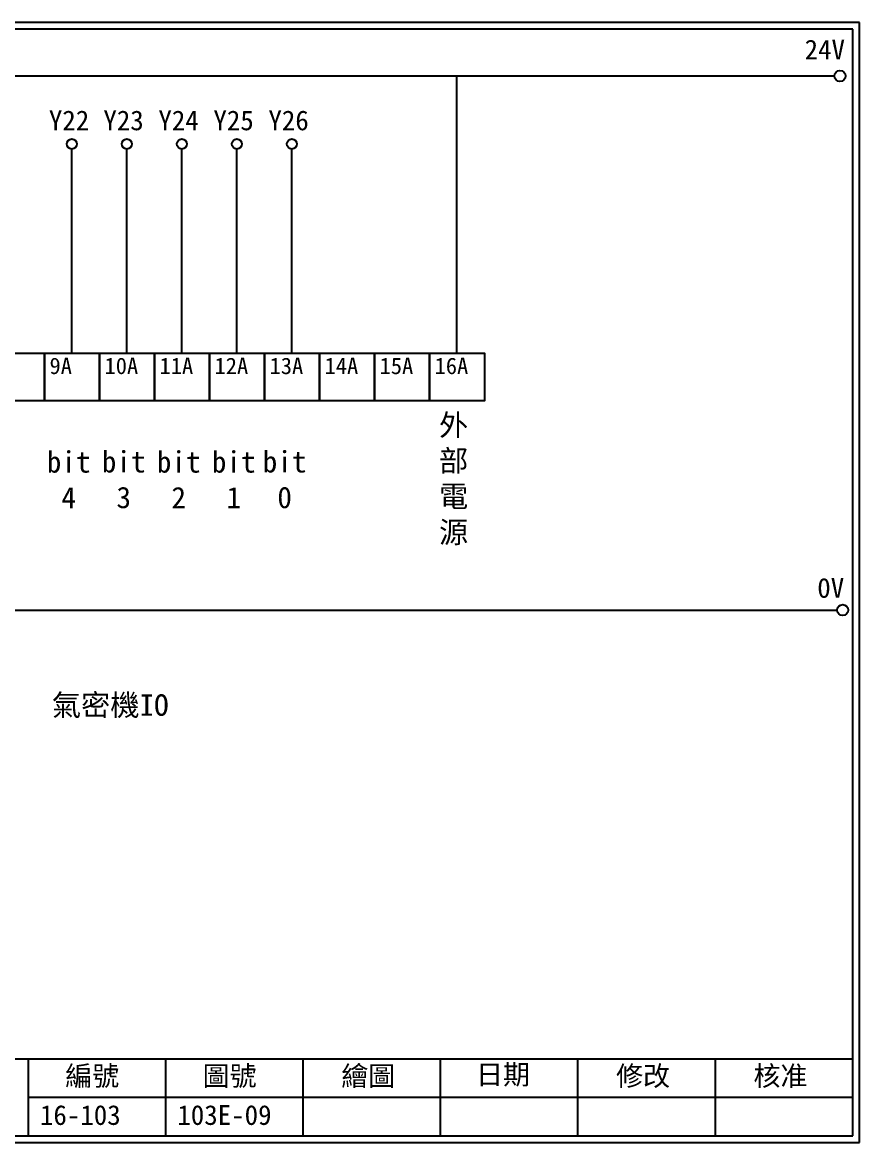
# Model space of a CAD drawing. Extents: x 627 to 914, y 3 to 207.
# Drawn here: x 761.9 to 914.2, y 3 to 207 of the extents above; entities that cross this region are included whole.
import ezdxf

# ---------------------------------------------------------------- set-up
doc = ezdxf.new("R2010")
doc.units = 0
doc.layers.get('0').update_dxf_attribs({"linetype": 'CONTINUOUS'})
doc.layers.add('圖框層', color=7, linetype='CONTINUOUS')
doc.layers.add('標尺寸層', color=3, linetype='CONTINUOUS')
doc.styles.add('CNS', font='romanc.shx', dxfattribs={"bigfont": 'chineset.shx'})
doc.styles.add('STSL', font='kaiu.ttf')

msp = doc.modelspace()

# ---------------------------------------------------------------- linework, layer by layer
for p, q in [((770.87, 146.73), (770.87, 183.91)), ((780.88, 146.73), (780.88, 183.91)), ((790.89, 146.73), (790.89, 183.91)), ((800.9, 146.73), (800.9, 183.91)), ((810.91, 146.73), (810.91, 183.91))]:
    msp.add_line(p, q)
for points in [[(755.86, 146.73), (765.87, 146.73), (765.87, 138.07), (755.86, 138.07)], [(765.87, 146.73), (775.88, 146.73), (775.88, 138.07), (765.87, 138.07)], [(775.88, 146.73), (785.89, 146.73), (785.89, 138.07), (775.88, 138.07)], [(785.89, 146.73), (795.9, 146.73), (795.9, 138.07), (785.89, 138.07)], [(795.9, 146.73), (805.91, 146.73), (805.91, 138.07), (795.9, 138.07)], [(805.91, 146.73), (815.92, 146.73), (815.92, 138.07), (805.91, 138.07)], [(815.92, 146.73), (825.93, 146.73), (825.93, 138.07), (815.92, 138.07)], [(825.93, 146.73), (835.94, 146.73), (835.94, 138.07), (825.93, 138.07)], [(835.94, 146.73), (845.95, 146.73), (845.95, 138.07), (835.94, 138.07)]]:
    msp.add_lwpolyline(points, close=True)
for centre in [(910.63, 197.22), (911.12, 99.96)]:
    msp.add_circle(centre, 1)
at = {"layer": '圖框層', "color": 7}
for p, q in [((914.2, 206.97), (627.2, 206.97)), ((914.2, 3), (914.2, 206.97)), ((912.95, 205.72), (628.45, 205.72)), ((912.95, 4.25), (912.95, 205.72)), ((628.45, 18.25), (912.95, 18.25)), ((762.95, 4.25), (762.95, 18.25)), ((787.95, 4.25), (787.95, 18.25)), ((812.95, 4.25), (812.95, 18.25)), ((837.95, 4.25), (837.95, 18.25)), ((862.95, 4.25), (862.95, 18.25)), ((887.95, 4.25), (887.95, 18.25)), ((762.95, 11.25), (912.95, 11.25)), ((628.45, 4.25), (912.95, 4.25)), ((627.2, 3), (914.2, 3))]:
    msp.add_line(p, q, dxfattribs=at)
at = {"layer": '標尺寸層', "color": 7}
for p, q in [((632.04, 197.22), (909.63, 197.22)), ((632.25, 99.96), (910.12, 99.96))]:
    msp.add_line(p, q, dxfattribs=at)
at = {"layer": '標尺寸層'}
msp.add_line((840.94, 146.73), (840.94, 197.22), dxfattribs=at)
at = {"layer": '標尺寸層', "color": 7}
for centre in [(770.87, 184.83), (780.88, 184.83), (790.89, 184.83), (800.9, 184.83), (810.91, 184.83)]:
    msp.add_circle(centre, 0.92, dxfattribs=at)

# ---------------------------------------------------------------- texts
at = {"char_height": 3, "width": 8.2913, "attachment_point": 1}
for s, insert in [('9A', (766.8, 145.93)), ('10A', (776.81, 145.93)), ('11A', (786.82, 145.93)), ('12A', (796.83, 145.93)), ('13A', (806.84, 145.93)), ('14A', (816.85, 145.93)), ('15A', (826.86, 145.93)), ('16A', (836.87, 145.93))]:
    msp.add_mtext(s, dxfattribs=dict(at, insert=insert))
at = {"layer": '圖框層', "color": 4, "style": 'STSL'}
for s, p in [('24V', (904.19, 200.22)), ('Y22', (766.68, 187.33)), ('Y23', (776.6, 187.33)), ('Y24', (786.61, 187.33)), ('Y25', (796.62, 187.33)), ('Y26', (806.63, 187.33)), ('0V', (906.5, 102.2)), ('編號', (769.66, 13.34)), ('圖號', (794.66, 13.34)), ('繪圖', (819.89, 13.34)), ('日期', (844.41, 13.59)), ('修改', (869.89, 13.34)), ('核准', (894.89, 13.34)), ('16-103', (765.06, 6.22)), ('103E-09', (790.06, 6.22))]:
    msp.add_text(s, height=3.6, dxfattribs=at).set_placement(p)
at = {"layer": '標尺寸層', "color": 7, "char_height": 3.9, "attachment_point": 5, "style": 'CNS'}
for s, insert, width in [('{\\fDFKai-SB|b0|i0|c136|p65;外部電源}', (840.33, 123.69), 8.6627), ('{\\fDFKai-SB|b0|i0|c136|p65;bit\\P4}', (770.29, 123.69), 8.6627), ('{\\fDFKai-SB|b0|i0|c136|p65;bit\\P3}', (780.3, 123.69), 8.6627), ('{\\fDFKai-SB|b0|i0|c136|p65;bit\\P2}', (790.31, 123.69), 8.6627), ('{\\fDFKai-SB|b0|i0|c136|p65;bit\\P1}', (800.32, 123.69), 8.6627), ('{\\fDFKai-SB|b0|i0|c136|p65;bit\\P0}', (809.58, 123.69), 8.6627), ('{\\fDFKai-SB|b0|i0|c136|p65;氣密機IO}', (777.85, 82.45), 46.8521)]:
    msp.add_mtext(s, dxfattribs=dict(at, insert=insert, width=width))

doc.saveas('drawing.dxf')
